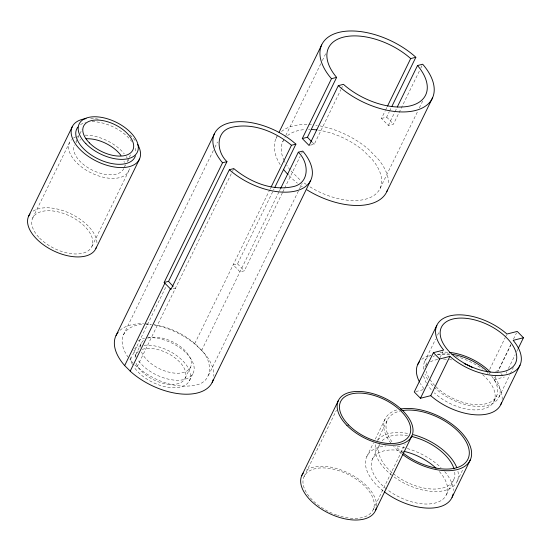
<?xml version="1.0" encoding="UTF-8"?>
<svg xmlns="http://www.w3.org/2000/svg" width="551" height="551" viewBox="0 0 551 551"><rect width="100%" height="100%" fill="white"/><g stroke="black" fill="none" stroke-linecap="round" stroke-linejoin="round"><path stroke-width="0.41" stroke-dasharray="2.75 2.07" d="M213.361 150.506L123.417 334.912C120.159 342.357 123.527 350.746 127.956 356.938M134.864 364.865A47.09 25.787 26 0 0 137.082 366.883C152.944 380.073 174.481 389.254 195.336 385.149C213.347 382.222 212.617 360.884 201.604 350.505A47.09 25.787 26 0 0 194.772 343.548C183.256 333.672 168.943 326.97 153.922 324.718M32.633 218.196L69.495 142.619M75.886 141.986L77.347 138.997M77.712 138.246L79.537 134.506M79.902 133.755L82.092 129.265M124.898 166.319L125.628 164.825M127.088 161.829L128.913 158.089M129.278 157.345L130.732 154.349M91.879 246.497L128.741 170.927M214.862 147.42L217.5 142.02M132.908 362.916A47.09 25.787 26 0 1 130.25 359.927L165.941 286.754M135.787 354.603L141.256 343.376M137.082 366.883L232.288 171.685M232.66 170.913L233.789 168.592M276.023 138.515L277.532 135.422M282.759 141.731L285.397 136.317M285.769 135.546L320.834 63.654M322.342 60.569L325.737 53.605M194.772 343.548L269.632 190.061M270.011 189.289L270.761 187.739M282.387 192.802L244.341 270.816L239.919 271.932A47.09 25.787 26 0 0 233.087 264.983L237.522 263.853L274.067 188.931M185.115 378.275L190.591 367.049M201.604 350.505L279.102 191.603M279.481 190.832L280.232 189.289M189.406 380.824L193.057 373.337M282.766 192.03L284.275 188.938M284.647 188.166L300.095 156.498M301.604 153.405L302.354 151.862M310.585 145.133L314.277 144.197L340.855 89.71M341.227 88.938L342.722 85.873M208.43 375.52L299.124 189.578M299.496 188.807L302.134 183.407M419.304 71.134L393.483 124.092L388.31 125.401L381.478 118.451L385.225 110.772M385.597 110.007L387.091 106.935M381.478 118.451L386.65 117.136L389.268 111.763M389.64 110.999L391.513 107.163M388.31 125.401L394.674 112.356M395.046 111.591L396.92 107.748M420.806 68.069L421.928 65.762M380.156 188.256L417.858 110.958M419.366 107.865L422.755 100.909M304.035 476.636L336.392 410.295M366.773 456.621L373.475 442.88M375.334 439.064L385.018 419.208M377.407 440.483L387.263 420.282M372.38 459.3L379.68 444.34M424.676 361.518L435.621 339.079M437.508 335.215L439.395 331.344M439.946 357.757L442.949 351.593M373.158 509.654L405.137 444.085M489.667 369.473L505.067 337.894M505.446 337.122L506.569 334.815M510.853 344.527L498.076 370.713L495.7 371.319M513.484 339.134L516.487 332.969M502.133 399.523A46.112 25.25 26 0 0 494.578 380.328L493.999 379.646L497.002 373.488M497.381 372.717L510.901 344.988M446.441 494.681L453.742 479.714M506.169 373.185L506.92 371.643M508.421 368.564L515.185 354.699M516.686 351.614L517.816 349.306M494.068 401.128L496.623 395.893M457.103 481.326L463.308 468.605M499.006 397.03L509.95 374.59M510.322 373.812L513.346 367.627M123.417 334.912C126.923 327.425 135.746 324.663 143.418 324.25M173.186 288.876L175.397 288.318A47.09 25.787 26 0 1 174.212 287.257M415.833 391.547L423.747 389.536M493.999 379.646L504.289 377.036M145.925 324.167L151.188 324.401M386.65 117.136L393.483 124.092M314.277 144.197L311.79 141.882M487.063 372.683L487.787 373.323M237.522 263.853L244.341 270.816M289.082 175.755L294.448 180.756A61.437 33.639 26 0 0 297.375 183.159M500.9 373.585L503.159 375.885M291.024 170.913L298.945 178.841A53.977 29.554 26 0 0 300.86 180.432M129.871 359.486L130.25 359.927M309.958 186.851A53.977 29.554 26 0 0 369.721 197.761A53.977 29.554 26 0 0 372.765 160.1L363.97 151.146A53.977 29.554 26 0 0 318.492 130.174M306.322 184.482A53.977 29.554 26 0 1 304.214 183.001M290.15 169.887A53.977 29.554 26 0 1 286.775 165.245M285.053 162.338A53.977 29.554 26 0 1 284.447 161.181M284.164 160.603A53.977 29.554 26 0 1 283.338 140.581M287.581 135.56A53.977 29.554 26 0 1 304.972 129.561M308.546 129.423A53.977 29.554 26 0 1 310.02 129.43M302.361 186.844A61.437 33.639 26 0 1 300.453 185.487M280.177 164.618A61.437 33.639 26 0 1 277.05 136.565M281.52 131.489A61.437 33.639 26 0 1 307.906 124.54M308.76 124.574A61.437 33.639 26 0 1 312.238 124.815M315.799 125.229A61.437 33.639 26 0 1 317.245 125.442M320.159 125.945A61.437 33.639 26 0 1 368.461 149.231L378.475 159.425A61.437 33.639 26 0 1 388.586 184.22M147.702 338.162A27.357 14.98 26 0 1 186.589 352.399A27.357 14.98 26 0 1 176.967 373.247A27.357 14.98 26 0 1 141.421 351.765M140.471 347.302A27.357 14.98 26 0 1 143.721 340.263M119.98 330.338A53.481 29.286 26 0 1 143.591 323.74M145.085 323.802A53.481 29.286 26 0 1 151.249 324.449M154.425 324.994A53.481 29.286 26 0 1 194.413 343.659L201.528 350.147L205.489 354.679A53.481 29.286 26 0 1 213.809 376.195M147.696 337.777A32.337 17.708 26 0 1 189.668 357.082A32.337 17.708 26 0 1 179.385 380.224A32.337 17.708 26 0 1 137.867 359.906M136.166 357.117A32.337 17.708 26 0 1 134.024 349.134M138.239 340.993A32.337 17.708 26 0 1 144.548 338.259M144.045 345.257A32.337 17.708 26 0 1 186.018 364.562A32.337 17.708 26 0 1 175.735 387.704A32.337 17.708 26 0 1 134.217 367.386M132.522 364.604A32.337 17.708 26 0 1 130.373 356.614M134.589 348.473A32.337 17.708 26 0 1 140.898 345.746M142.227 349.389A27.357 14.98 26 0 1 181.114 363.626A27.357 14.98 26 0 1 171.492 384.467A27.357 14.98 26 0 1 135.945 362.992M135.036 357.482A27.357 14.98 26 0 1 138.253 351.483M494.722 377.304A41.187 22.557 26 0 1 482.58 406.273A41.187 22.557 26 0 1 430.317 383.007M427.741 379.467A41.187 22.557 26 0 1 424.986 374.163M423.65 369.06A41.187 22.557 26 0 1 431.075 355.009M440.056 352.385A41.187 22.557 26 0 1 448.955 352.337M491.781 376.326A38.556 21.11 26 0 1 483.806 404.214A38.556 21.11 26 0 1 435.249 386.024M434.732 385.486A38.556 21.11 26 0 1 429.925 379.453M428.926 377.793A38.556 21.11 26 0 1 426.357 371.278M426.212 365.306A38.556 21.11 26 0 1 427.053 362.654L424.497 367.896A38.556 21.11 26 0 0 424.001 369.184M433.045 356.566A38.556 21.11 26 0 1 434.505 355.87M437.769 354.775A38.556 21.11 26 0 1 449.781 354.059M488.951 373.061A38.556 21.11 26 0 1 489.949 374.136M482.511 374.618A38.556 21.11 26 0 1 485.844 408.229A38.556 21.11 26 0 1 434.326 392.849M431.178 389.647A38.556 21.11 26 0 1 427.369 384.694M426.371 383.028A38.556 21.11 26 0 1 423.54 374.955M430.489 361.8A38.556 21.11 26 0 1 438.259 359.424M443.617 359.107A38.556 21.11 26 0 1 447.226 359.293M449.458 359.555A38.556 21.11 26 0 1 451.737 359.92M423.995 388.689A46.112 25.25 26 0 1 420.296 383.4M421.804 359.362A46.112 25.25 26 0 1 430.496 355.209M437.253 354.197A46.112 25.25 26 0 1 450.257 355.099M455.808 356.352A46.112 25.25 26 0 1 482.559 369.129M129.457 168.668A32.833 17.976 26 0 1 90.708 172.67A32.833 17.976 26 0 1 71.513 139.699M73.455 138.108A32.833 17.976 26 0 1 75.838 136.841M77.181 136.331A32.833 17.976 26 0 1 78.621 135.911M85.178 135.133A32.833 17.976 26 0 1 124.244 153.798M126.296 156.622A32.833 17.976 26 0 1 127.15 158.034M127.88 159.446A32.833 17.976 26 0 1 128.493 160.844M123.803 168.565A27.357 14.98 26 0 1 92.912 170.417A27.357 14.98 26 0 1 74.426 144.982M76.114 142.544A27.357 14.98 26 0 1 76.878 141.848M79.716 140.161A27.357 14.98 26 0 1 80.839 139.74M123.996 161.319A27.357 14.98 26 0 1 124.292 162.449M124.54 165.679A27.357 14.98 26 0 1 124.402 166.684M80.563 124.622A32.337 17.708 26 0 1 85.646 122.453M92.107 121.688A32.337 17.708 26 0 1 131.648 141.455M135.243 148.371A32.337 17.708 26 0 1 135.815 151.015M33.094 211.143A37.31 20.428 26 0 1 71.809 214.284A37.31 20.428 26 0 1 96.962 243.067M90.674 118.41A37.31 20.428 26 0 1 98.526 119.202M129.988 134.933A37.31 20.428 26 0 1 135.615 141.214M401.445 453.556A47.262 25.876 26 0 1 393.655 446.372M390.955 443.19A47.262 25.876 26 0 1 397.45 409.737M402.822 452.819A44.769 24.513 26 0 1 395.59 446.172M391.919 441.716A44.769 24.513 26 0 1 399.709 411.129M454.761 472.2A41.043 22.474 26 0 1 435.235 489.054A41.043 22.474 26 0 1 393.944 474.163M391.988 472.558A41.043 22.474 26 0 1 379.15 445.711M382.208 440.683A41.043 22.474 26 0 1 407.864 435.71M457.915 471.312A44.769 24.513 26 0 1 439.257 491.375A44.769 24.513 26 0 1 394.117 476.959M391.878 475.265A44.769 24.513 26 0 1 375.734 444.23M377.986 439.98A44.769 24.513 26 0 1 407.947 433.472M383.193 490.969A47.262 25.876 26 0 1 386.017 445.986M397.367 446.4A47.262 25.876 26 0 1 405.846 448.135M407.285 448.528A47.262 25.876 26 0 1 441.027 467.737M444.74 471.697A47.262 25.876 26 0 1 453.37 490.569M439.333 471.525A41.043 22.474 26 0 1 437.115 502.443A41.043 22.474 26 0 1 387.319 489.653M386.644 489.13A41.043 22.474 26 0 1 372.283 459.527A41.043 22.474 26 0 1 403.015 451.138M306.714 469.955A40.795 22.336 26 0 1 350.229 473.998A40.795 22.336 26 0 1 376.498 506.424M332.191 513.284A38.301 20.972 26 0 1 309.834 470.664A38.301 20.972 26 0 1 370.065 492.601A38.301 20.972 26 0 1 339.926 516.101M339.154 515.867A38.301 20.972 26 0 1 337.598 515.364M336.819 515.095A38.301 20.972 26 0 1 332.956 513.608M39.61 238.094A32.833 17.976 26 0 0 91.328 247.537A32.833 17.976 26 0 0 55.83 211.405A32.833 17.976 26 0 0 39.61 238.094"/><path stroke-width="0.83" d="M28.59 216.267L72.167 126.916M95.915 248.432L139.493 159.081M116.047 335.476L214.587 133.445M280.611 188.518L298.311 152.214C309.325 162.593 310.055 183.931 292.044 186.858C271.195 190.97 249.651 181.782 233.789 168.592L229.361 169.715L170.968 289.44L164.15 282.484L222.542 162.759L226.957 161.643C215.944 151.263 215.214 129.919 233.231 126.992C254.08 122.887 275.617 132.068 291.479 145.257L295.915 144.135L292.953 141.628A53.488 29.293 26 0 0 228.644 123.093A53.488 29.293 26 0 0 221.247 161.209L222.542 162.759M213.285 379.439A53.488 29.293 26 0 1 181.079 393.965A53.488 29.293 26 0 1 131.241 372.125L124.671 365.595L164.818 283.29M164.15 282.484L168.565 281.361L226.957 161.643M130.201 371.188L170.349 288.882M279.04 132.33L321.639 44.982M271.14 186.968L291.479 145.257M274.818 187.388L295.915 144.135M397.292 106.984L417.506 65.541L418.381 66.568A53.977 29.554 26 0 1 410.77 105.758A53.977 29.554 26 0 1 344.561 85.309L343.473 84.337L338.307 85.646L309.111 145.512L302.279 138.556L331.475 78.697L336.64 77.381L335.766 76.355A53.977 29.554 26 0 1 343.376 37.165A53.977 29.554 26 0 1 409.586 57.614L410.674 58.585L415.847 57.276L414.083 55.699A61.437 33.639 26 0 0 338.72 32.426A61.437 33.639 26 0 0 330.056 77.03L331.475 78.697M302.279 138.556L307.444 137.24L336.64 77.381M212.156 382.442L310.688 180.411M387.47 106.171L410.674 58.585M391.885 106.391L415.847 57.276M386.885 191.472L432.507 97.94M301.79 475.561L338.286 400.735M417.679 364.638L436.84 325.352M433.41 352.668L414.249 391.947L420.461 398.27L430.751 395.659L449.912 356.373L450.67 357.055A46.112 25.25 26 0 0 507.23 374.528A46.112 25.25 26 0 0 513.739 341.048L513.153 340.366L523.45 337.749L517.237 331.426L506.948 334.044L506.224 333.396A46.112 25.25 26 0 0 449.657 315.93A46.112 25.25 26 0 0 443.156 349.41L443.7 350.05L433.41 352.668L439.615 358.99L449.912 356.373M420.461 398.27L439.615 358.99M375.396 510.729L411.893 435.903M518.188 348.535L523.45 337.749M452.047 497.36L470.299 459.947M500.893 404.386L520.054 365.106M417.506 65.541L422.679 64.226L424.091 65.893A61.437 33.639 26 0 1 415.426 110.496A61.437 33.639 26 0 1 340.07 87.223L338.307 85.646M298.311 152.214L302.733 151.091L304.021 152.648A53.488 29.293 26 0 1 295.412 191.066A53.488 29.293 26 0 1 229.781 170.094L229.361 169.715M311.79 141.882L307.444 137.24M430.751 395.659L431.509 396.341A46.112 25.25 26 0 0 501.486 402.843M288.111 174.722L284.433 170.562A61.437 33.639 26 0 1 283.4 169.247M124.671 365.595L122.715 363.24A53.488 29.293 26 0 1 118.141 332.239M311.515 129.485A53.977 29.554 26 0 1 316.915 129.953M387.443 190.116A61.437 33.639 26 0 1 306.983 189.875M173.186 286.293A47.09 25.787 26 0 1 168.565 281.361M449.747 352.413A41.187 22.557 26 0 1 490.252 372.063M419.552 382.077A46.112 25.25 26 0 1 419.401 361.8M452.013 354.321A38.556 21.11 26 0 1 487.897 371.987M464.183 363.591A38.556 21.11 26 0 1 472.489 367.62M86.046 138.79A27.357 14.98 26 0 1 120.958 155.465M135.422 155.85A32.337 17.708 26 0 1 97.555 158.66A32.337 17.708 26 0 1 77.863 127.081M96.397 247.179A37.31 20.428 26 0 1 52.703 250.416A37.31 20.428 26 0 1 29.981 213.974M137.688 144.431A37.31 20.428 26 0 1 121.668 167.587A37.31 20.428 26 0 1 76.052 144.782A37.31 20.428 26 0 1 86.101 118.644M453.08 494.109A47.262 25.876 26 0 1 384.364 491.871M400.35 409.076A47.262 25.876 26 0 1 459.272 430.324A47.262 25.876 26 0 1 461.159 468.267A47.262 25.876 26 0 1 402.616 454.458M401.789 410.681A44.769 24.513 26 0 1 457.922 431.123A44.769 24.513 26 0 1 458.804 467.007A44.769 24.513 26 0 1 402.822 452.819M411.136 436.351A41.043 22.474 26 0 1 454.038 468.839M413.333 434.684A44.769 24.513 26 0 1 456.765 467.579M403.835 451.317A41.043 22.474 26 0 1 435.979 468.116M376.292 507.919A40.795 22.336 26 0 1 329.346 513.484A40.795 22.336 26 0 1 303.312 473.061M450.036 352.44A41.187 22.557 26 0 0 514.916 364.287A41.187 22.557 26 0 0 470.382 318.953A41.187 22.557 26 0 0 450.036 352.44M89.365 142.861A27.357 14.98 26 0 0 132.467 150.726A27.357 14.98 26 0 0 102.885 120.614A27.357 14.98 26 0 0 89.365 142.861M85.935 143.728A32.337 17.708 26 0 0 136.868 153.026A32.337 17.708 26 0 0 101.907 117.446A32.337 17.708 26 0 0 85.935 143.728M348.666 425.028A38.301 20.972 26 0 0 409.007 436.041A38.301 20.972 26 0 0 367.593 393.889A38.301 20.972 26 0 0 348.666 425.028M346.951 425.462A40.795 22.336 26 0 0 411.211 437.191A40.795 22.336 26 0 0 367.104 392.298A40.795 22.336 26 0 0 346.951 425.462"/></g></svg>
